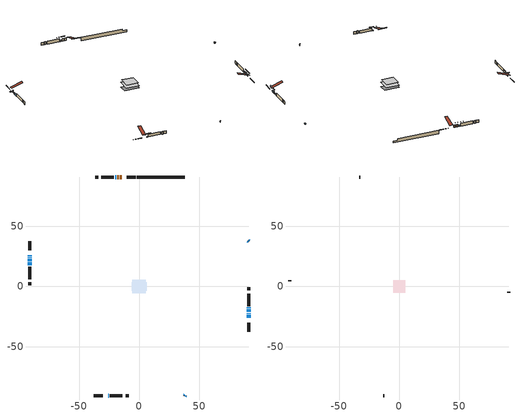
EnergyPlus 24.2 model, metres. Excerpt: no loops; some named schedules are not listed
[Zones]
conditioned space
 floor outside (Floor1 construction): -0.73,-0.73 -0.73,0.73 0.73,0.73 0.73,-0.73 z0.99
 floor adiabatic (AdiabaticFloorConstruction): -5.61,-5.61 -5.61,5.61 5.61,5.61 5.61,-5.61 z0.99
 floor foundation (Slab1 construction): -6.32,-3.58 -6.32,3.58 6.32,3.58 6.32,-3.58 z-2.01
 wall outside (RimJoist1 construction): -2.84,91.05 -10.27,91.05 / -37.72,-91.05 -30.29,-91.05 / -91.05,37.72 -91.05,30.29 / 91.05,-37.72 91.05,-30.29 z0.99:1.29
 wall outside (AdiabaticWallConstruction 1): -14.72,91.05 -16.2,91.05 / -17.13,91.05 -18.12,91.05 z0.99:3.02
 wall outside (AdiabaticWallConstruction): -91.05,25.84 -91.05,25.28 z0.99:1.17; -91.05,24.35 -91.05,23.94 z0.99:3.05; 91.05,37.71 90.52,38.25 / 37.71,-91.05 38.25,-90.52 / 91.05,-21.19 91.05,-18.93 z0.99:1.83; 91.05,-25.84 91.05,-23.6 / -19.05,91.05 -20.12,91.05 / -91.05,23.02 -91.05,21.17 z0.99:2.01; -25.84,-91.05 -25.53,-91.05 z0.99:1.33; 91.05,-22.67 91.05,-22.11 z0.99:2.62; 91.05,-18 91.05,-17.44 z0.99:1.75; -91.05,20.25 -91.05,17.5 z0.99:2.51
 wall outside (Wall1 construction): -21.05,91.05 -31.54,91.05 / -24.61,-91.05 -14.11,-91.05 / -91.05,16.57 -91.05,6.07 / 91.05,-16.51 91.05,-6.01 z0.99:3.43
 wall outside (Wall3 construction): -34.27,91.05 -36.79,91.05 / -11.39,-91.05 -8.87,-91.05 / -91.05,3.35 -91.05,0.83 / 91.05,-3.29 91.05,-0.77 z0.99:3.43
 wall foundation (FoundationWall1 construction): -1.91,91.05,-2.01 -1.91,91.05,0.99 33.75,91.05,0.99 33.75,91.05,-0.39 37.72,91.05,-0.39 37.72,91.05,-2.01
 window (WindowConstruction 7): -91.05,25.84 -91.05,25.28 z0.99:1.17
 window (WindowConstruction 4): -91.05,24.35 -91.05,23.94 z0.99:3.05
 window (WindowConstruction 5): 91.05,37.72 90.52,38.25 z0.99:1.83
 window (WindowConstruction 6): 37.72,-91.05 38.25,-90.52 z0.99:1.83
 window (WindowConstruction 9): 91.05,-25.84 91.05,-23.6 z0.99:2
 window (WindowConstruction 10): -19.05,91.05 -20.12,91.05 z0.99:2
 window (WindowConstruction 11): -25.84,-91.05 -25.54,-91.05 z0.99:1.32
 window (WindowConstruction 8): 91.05,-22.67 91.05,-22.12 z0.99:2.61
 window (WindowConstruction): 91.05,-21.19 91.05,-18.93 z0.99:1.83
 window (WindowConstruction 1): 91.05,-18 91.05,-17.44 z0.99:1.75
 window (WindowConstruction 2): -91.05,23.02 -91.05,21.17 z0.99:2.01
 window (WindowConstruction 3): -91.05,20.24 -91.05,17.5 z0.99:2.51
 door (Door): -14.72,91.05 -16.2,91.05 z0.99:3.02
 door (Door 1): -17.13,91.05 -18.12,91.05 z0.99:3.02
 ceiling adiabatic (AdiabaticFloorConstruction): 5.61,-5.61 5.61,5.61 -5.61,5.61 -5.61,-5.61 z0.99
attic - vented
 floor to conditioned space (Floor2 construction Reversed): -5.05,-5.05 -5.05,5.05 5.05,5.05 5.05,-5.05 z3.43
 wall outside (Wall2 construction): -32.47,91.05 -33.34,91.05 / -13.18,-91.05 -12.31,-91.05 / -91.05,5.15 -91.05,4.28 / 91.05,-5.08 91.05,-4.22 z0.99:3.43
 roof outside (Roof1 construction): -13.79,91.05,3.43 -13.79,81.21,6.71 -11.2,81.21,6.71 -11.2,91.05,3.43; -26.76,-91.05,3.43 -26.76,-81.21,6.71 -29.36,-81.21,6.71 -29.36,-91.05,3.43; -91.05,26.76,3.43 -81.21,26.76,6.71 -81.21,29.36,6.71 -91.05,29.36,3.43; 91.05,-26.76,3.43 81.21,-26.76,6.71 81.21,-29.36,6.71 91.05,-29.36,3.43
shading: -91.05,25.25 -91.05,25.87 -92.88,25.87 -92.88,25.25 z1.2; -91.05,23.91 -91.05,24.38 -92.88,24.38 -92.88,23.91 z3.08; 90.38,38.39 91.19,37.57 91.49,37.86 90.67,38.68 z2.03; 38.39,-90.38 37.57,-91.19 37.86,-91.49 38.68,-90.67 z2.03; 91.05,-20.7 91.05,-28.73 91.46,-28.73 91.46,-20.7 z4.9; -23.01,91.05 -16.15,91.05 -16.15,91.46 -23.01,91.46 z4.9; -22.64,-91.05 -28.73,-91.05 -28.73,-91.46 -22.64,-91.46 z4.22; 91.05,-21.91 91.05,-22.87 91.46,-22.87 91.46,-21.91 z2.82; 91.05,-18.73 91.05,-21.39 91.46,-21.39 91.46,-18.73 z2.03; 91.05,-17.24 91.05,-18.2 91.46,-18.2 91.46,-17.24 z1.95; -91.05,20.97 -91.05,23.22 -91.46,23.22 -91.46,20.97 z2.21; -91.05,17.3 -91.05,20.45 -91.46,20.45 -91.46,17.3 z2.72
[Building]
Building 1: Terrain=Suburbs
[Site:Location]
Saskatoon Intl AP_SK: Latitude {deg}=52.17; Longitude {deg}=-106.7; Time Zone {hr}=-6; Elevation {m}=504; Keep Site Location Information=Yes
[Site:GroundTemperature:Shallow]
-3.29371, -5.9198, -6.13011, -4.88389, 0.118965, 5.09852, 9.41553, 12.1502, 12.3826, 10.1583, 5.95142, 1.12462
[Site:WaterMainsTemperature]
Calculation Method=Schedule; Temperature Schedule=mains temperature schedule
[Material] Roughness=Rough; Thermal Absorptance=0.9
Name | Thickness {m} | Conductivity {W/m-K} | Density {kg/m3} | Specific Heat {J/kg-K} | Solar Absorptance | Visible Absorptance
asphalt or fiberglass shingles | 0.00635 | 0.162714 | 1121.4 | 1465.45 | 0.84 | 0.84
ceiling loosefill ins | 0.169333 | 0.0480833 | 16.02 | 1046.75 | 0.7 | 0.7
ceiling stud and cavity | 0.1397 | 0.329196 | 65.682 | 1177.47 | 0.7 | 0.7
concrete 4.0 in. | 0.1016 | 1.803125 | 2242.8 | 837.4 | 0.7 | 0.7
concrete 8.0 in. | 0.2032 | 1.803125 | 2242.8 | 837.4 | 0.7 | 0.7
door material | 0.04445 | 0.0451087 | 512.64 | 1214.23 | 0.7 | 0.7
exterior vertical ins | 0.0070899 | 0.029427 | 32.04 | 1214.23 | 0.7 | 0.7
floor covering | 0.0127 | 0.0433444 | 54.468 | 1339.84 | 0.6 | 0.6
floor rigid ins; rim joist rigid ins; wall rigid ins | 0.051816 | 0.029427 | 32.04 | 1214.23 | 0.7 | 0.7
floor rigid ins 1; wall rigid ins 1 | 0.512978 | 0.029427 | 32.04 | 1214.23 | 0.7 | 0.7
floor stud and cavity | 0.1397 | 0.086689 | 92.3553 | 1139.71 | 0.7 | 0.7
floor stud and cavity 1 | 0.1397 | 1.75129 | 37.0049 | 1207.88 | 0.7 | 0.7
furniture material conditioned space 1 | 0.1524 | 0.115458 | 640.8 | 1214.23 | 0.6 | 0.6
gypsum board | 0.0127 | 0.160291 | 801 | 837.4 | 0.6 | 0.6
gypsum board 1 | 0.0127 | 0.160291 | 801 | 837.4 | 0.7 | 0.7
osb sheathing 0.5 in. | 0.0127 | 0.115458 | 512.64 | 1214.23 | 0.7 | 0.7
osb sheathing 0.75 in. | 0.01905 | 0.115458 | 512.64 | 1214.23 | 0.7 | 0.7
osb sheathing 2.0 in. | 0.0508 | 0.115458 | 512.64 | 1214.23 | 0.7 | 0.7
rim joist stud and cavity | 0.0508 | 0.0407728 | 125.044 | 1163.47 | 0.6 | 0.6
wall stud and cavity | 0.1397 | 0.212707 | 139.0536 | 1170.24 | 0.7 | 0.7
wall stud and cavity 1 | 0.0889 | 6.1454 | 50.32683 | 1063.81 | 0.6 | 0.6
wall stud and cavity 2 | 0.1397 | 0.455074 | 139.0536 | 1170.24 | 0.7 | 0.7
wall stud and cavity 3 | 0.0889 | 0.380278 | 52.3479 | 1209.89 | 0.7 | 0.7
wall stud and cavity 4 | 0.0889 | 0.391764 | 83.0341 | 1211.67 | 0.7 | 0.7
wood siding | 0.0254 | 0.102417 | 544.68 | 1172.36 | 0.4 | 0.4
wood siding 1 | 0.00254 | 0.102417 | 544.68 | 1172.36 | 0.4 | 0.4
wood siding 2; wood siding 3; wood siding 4 | 0.0254 | 0.102417 | 544.68 | 1172.36 | 0.7 | 0.7
[WindowMaterial:SimpleGlazingSystem]
Name | U-Factor {W/m2-K} | Solar Heat Gain Coefficient
WindowMaterial | 2.96732 | 0.62
WindowMaterial 1 | 2.99458 | 0.59
WindowMaterial 2 | 2.94461 | 0.64
WindowMaterial 3 | 2.88272 | 0.7
WindowMaterial 4 | 3.0082 | 0.59
WindowMaterial 5 | 6.31337 | 0.49
WindowMaterial 6 | 4.06318 | 0.67
WindowMaterial 7 | 2.90941 | 0.68
WindowMaterial 8 | 2.93609 | 0.65
WindowMaterial 9 | 3.26144 | 0.43
[Construction]
AdiabaticFloorConstruction: floor stud and cavity 1, floor rigid ins 1, osb sheathing 0.75 in., floor covering
AdiabaticWallConstruction: wood siding 3, wall rigid ins 1, wall stud and cavity 3, gypsum board
AdiabaticWallConstruction 1: wood siding 4, wall rigid ins 1, wall stud and cavity 3, gypsum board
Door; Door 1: door material
Floor1 construction: floor stud and cavity, floor rigid ins, osb sheathing 0.75 in., floor covering
Floor2 construction Reversed: gypsum board, ceiling stud and cavity, ceiling loosefill ins
FoundationWall1 construction: concrete 8.0 in., gypsum board 1
furniture construction conditioned space 1: furniture material conditioned space 1
PartitionWallConstruction: gypsum board, wall stud and cavity 4, gypsum board
RimJoist1 construction: wood siding 2, rim joist rigid ins, osb sheathing 2.0 in., rim joist stud and cavity
Roof1 construction: asphalt or fiberglass shingles
Slab1 construction: concrete 4.0 in.
Wall1 construction: wood siding, wall rigid ins, osb sheathing 0.5 in., wall stud and cavity, gypsum board
Wall2 construction: wood siding 1, wall stud and cavity 1
Wall3 construction: wood siding, wall rigid ins, osb sheathing 0.5 in., wall stud and cavity 2, gypsum board
WindowConstruction; WindowConstruction 5; WindowConstruction 6: WindowMaterial
WindowConstruction 1: WindowMaterial 1
WindowConstruction 10: WindowMaterial 8
WindowConstruction 11: WindowMaterial 9
WindowConstruction 2: WindowMaterial 2
WindowConstruction 3: WindowMaterial 3
WindowConstruction 4: WindowMaterial 4
WindowConstruction 7: WindowMaterial 5
WindowConstruction 8: WindowMaterial 6
WindowConstruction 9: WindowMaterial 7
[Zone] Multiplier=1; Part of Total Floor Area=Yes
Name | Volume {m3}
attic - vented | 54.3016
conditioned space | 541.4
[Space]
Name | Zone | Volume {m3}
attic - vented 1 | attic - vented | 54.3016
conditioned space 1 | conditioned space | 541.4
[ZoneInfiltration:EffectiveLeakageArea]
infil attic - vented 1: Zone or Space=attic - vented 1; Schedule=Always On Discrete; Effective Air Leakage Area {cm2}=3497.49; Stack Coefficient=0.000397588; Wind Coefficient=1.34721e-05
[ZoneMixing]
whole house fan mix: Zone or Space=attic - vented; Schedule=Always On Continuous; Design Flow Rate Calculation Method=Flow/Zone; Design Flow Rate {m3/s}=0; Source Zone or Space=conditioned space
[SurfaceProperty:ExposedFoundationPerimeter]
Slab1: Exposed Perimeter Calculation Method=TotalExposedPerimeter; Total Exposed Perimeter {m}=39.625
[InternalMass] Zone or ZoneList=conditioned space; Space or SpaceList=conditioned space 1
Name | Construction | Surface Area {m2}
furniture mass conditioned space 1 | furniture construction conditioned space 1 | 87.4997
partition wall mass | PartitionWallConstruction | 218.749
[Lights]
interior lighting: Zone or ZoneList or Space or SpaceList=conditioned space 1; Schedule=interior lighting schedule; Design Level Calculation Method=LightingLevel; Lighting Level {W}=343.2; Return Air Fraction=0; Fraction Radiant=0.6; Fraction Visible=0.2; Fraction Replaceable=1
[People]
occupants: Zone or ZoneList or Space or SpaceList=conditioned space 1; Number of People Schedule=occupants schedule; Number of People Calculation Method=People; Number of People=3; Fraction Radiant=0.314171; Sensible Heat Fraction=0.56303; Activity Level Schedule=occupants activity schedule; Carbon Dioxide Generation Rate {m3/s-W}=0; Enable ASHRAE 55 Comfort Warnings=No; Mean Radiant Temperature Calculation Type=EnclosureAveraged
[ElectricEquipment] Zone or ZoneList or Space or SpaceList=conditioned space 1; Design Level Calculation Method=EquipmentLevel
Name | Schedule | Design Level {W} | Fraction Latent | Fraction Radiant | Fraction Lost
clothes dryer | clothes dryer schedule | 140.772 | 0.015 | 0.081 | 0.85
clothes washer | clothes washer schedule | 32.1985 | 0.03 | 0.162 | 0.7
cooking range | cooking range schedule | 215.147 | 0.08 | 0.432 | 0.2
dishwasher | dishwasher schedule | 66.8632 | 0.3 | 0.18 | 0.4
fridge | fridge schedule | 72.9452 | 0 | 0.6 | 0
mech vent house fan | mech vent house fan schedule | 15.3 | 0 | 0 | 1
mech vent house fan cfis | mech vent house fan cfis schedule | 0 | 0 | 0 | 0
misc plug loads | misc plug loads schedule | 494.7 | 0.045 | 0.513 | 0.1
whole house fan | Always On Discrete | 0 | 0 | 0 | 1
[OtherEquipment] Zone or ZoneList or Space or SpaceList=conditioned space 1; Design Level Calculation Method=EquipmentLevel
Name | Fuel Type | Schedule | Design Level {W} | Fraction Latent | Fraction Radiant | Fraction Lost
clothes dryer 1 | Electricity | clothes dryer schedule | 0 | 0.015 | 0.081 | 0.85
cooking range 1 | Electricity | cooking range schedule | 0 | 0.08 | 0.432 | 0.2
general water use latent | None | general water use schedule | 62.594 | 1 | 0 | 0
general water use sensible | None | general water use schedule | -61.6891 | 0 | 0.6 | 0
mech vent house fan latent load | None | Always On Discrete | 0 | 1 | 0 | 0
mech vent house fan sensible load | None | Always On Discrete | 0 | 0 | 0 | 0
water heater energy adjustment1 | NaturalGas | Always On Discrete | 0.01 | 0 | 0 | 1
[ZoneInfiltration:DesignFlowRate] Zone or ZoneList or Space or SpaceList=conditioned space 1; Schedule=Always On Discrete; Design Flow Rate Calculation Method=Flow/Zone; Design Flow Rate {m3/s}=0
infil flow; natural vent flow; whole house fan flow
[AvailabilityManager:Scheduled]
central ac and furnace airloop Availability Manager: Schedule=Always On Discrete
[Foundation:Kiva]
Foundation Kiva 1: Initial Indoor Air Temperature {C}=21; Wall Height Above Grade {m}=0.98999; Wall Depth Below Slab {m}=0.2032; Custom Block Material Name 1=exterior vertical ins; Custom Block Depth 1 {m}=2.999994; Custom Block X Position 1 {m}=0.2159; Custom Block Z Position 1 {m}=0
[Foundation:Kiva:Settings]
Soil Conductivity {W/m-K}=0.849921; Soil Density {kg/m3}=1842.3; Soil Specific Heat {J/kg-K}=418.7; Ground Solar Absorptivity=0.9; Ground Thermal Absorptivity=0.9; Ground Surface Roughness {m}=0.03; Far-Field Width {m}=40; Deep-Ground Boundary Condition=ZeroFlux; Deep-Ground Depth {m}=40; Minimum Cell Dimension {m}=0.2; Maximum Cell Growth Coefficient=3; Simulation Timestep=Timestep
[Exterior:Lights]
exterior lighting: Schedule=exterior lighting schedule; Design Level {W}=75.6
[EnergyManagementSystem:GlobalVariable]
central_ac_and_furnace_airloop_Fan_RTF
infil_program_Qfan
infil_program_Qinf
natural_vent_program_Qnv
natural_vent_program_Qwhf
[EnergyManagementSystem:Sensor]
Name | Output:Variable or Output:Meter Index Key | Output:Variable or Output:Meter
airflow_gain | infil flow | Infiltration Sensible Heat Gain Energy
airflow_gain_1 | natural vent flow | Infiltration Sensible Heat Gain Energy
airflow_gain_2 | whole house fan flow | Infiltration Sensible Heat Gain Energy
airflow_loss | infil flow | Infiltration Sensible Heat Loss Energy
airflow_loss_1 | natural vent flow | Infiltration Sensible Heat Loss Energy
airflow_loss_2 | whole house fan flow | Infiltration Sensible Heat Loss Energy
clg_load_cond |  | Cooling:EnergyTransfer:Zone:CONDITIONED SPACE
clg_sp_s; clg_sp_s_1 | cooling setpoint | Schedule Value
clothes_dryer_exhaust_0_sch_s | clothes dryer exhaust 0 schedule | Schedule Value
cool_season | cooling season schedule | Schedule Value
htg_load_cond |  | Heating:EnergyTransfer:Zone:CONDITIONED SPACE
htg_sp_s; htg_sp_s_1 | heating setpoint | Schedule Value
ig_ee_conv | clothes dryer | Electric Equipment Convective Heating Energy
ig_ee_conv_2 | cooking range | Electric Equipment Convective Heating Energy
ig_ee_conv_4 | fridge | Electric Equipment Convective Heating Energy
ig_ee_conv_5 | misc plug loads | Electric Equipment Convective Heating Energy
ig_ee_conv_6 | whole house fan | Electric Equipment Convective Heating Energy
ig_ee_rad | clothes dryer | Electric Equipment Radiant Heating Energy
ig_ee_rad_2 | cooking range | Electric Equipment Radiant Heating Energy
ig_ee_rad_4 | fridge | Electric Equipment Radiant Heating Energy
ig_ee_rad_5 | misc plug loads | Electric Equipment Radiant Heating Energy
ig_ee_rad_6 | whole house fan | Electric Equipment Radiant Heating Energy
ig_lgt_conv | interior lighting | Lights Convective Heating Energy
ig_lgt_rad | interior lighting | Lights Radiant Heating Energy
ig_lgt_vis | interior lighting | Lights Visible Radiation Heating Energy
ig_oe_conv | clothes dryer 1 | Other Equipment Convective Heating Energy
ig_oe_conv_1 | cooking range 1 | Other Equipment Convective Heating Energy
ig_oe_conv_2 | general water use latent | Other Equipment Convective Heating Energy
ig_oe_conv_3 | general water use sensible | Other Equipment Convective Heating Energy
ig_oe_conv_4 | water heater energy adjustment1 | Other Equipment Convective Heating Energy
ig_oe_rad | clothes dryer 1 | Other Equipment Radiant Heating Energy
ig_oe_rad_1 | cooking range 1 | Other Equipment Radiant Heating Energy
ig_oe_rad_2 | general water use latent | Other Equipment Radiant Heating Energy
ig_oe_rad_3 | general water use sensible | Other Equipment Radiant Heating Energy
ig_oe_rad_4 | water heater energy adjustment1 | Other Equipment Radiant Heating Energy
ig_ppl_conv | occupants | People Convective Heating Energy
ig_ppl_rad | occupants | People Radiant Heating Energy
im_conv | furniture mass conditioned space 1 | Surface Inside Face Convection Heat Gain Energy
im_conv_1 | partition wall mass | Surface Inside Face Convection Heat Gain Energy
im_ig | furniture mass conditioned space 1 | Surface Inside Face Internal Gains Radiation Heat Gain Energy
im_ig_1 | partition wall mass | Surface Inside Face Internal Gains Radiation Heat Gain Energy
im_lgt | furniture mass conditioned space 1 | Surface Inside Face Lights Radiation Heat Gain Energy
im_lgt_1 | partition wall mass | Surface Inside Face Lights Radiation Heat Gain Energy
im_sol | furniture mass conditioned space 1 | Surface Inside Face Solar Radiation Heat Gain Energy
im_sol_1 | partition wall mass | Surface Inside Face Solar Radiation Heat Gain Energy
im_surf | furniture mass conditioned space 1 | Surface Inside Face Net Surface Thermal Radiation Heat Gain Energy
im_surf_1 | partition wall mass | Surface Inside Face Net Surface Thermal Radiation Heat Gain Energy
mv_conv | mech vent house fan | Electric Equipment Convective Heating Energy
mv_conv_1 | mech vent house fan cfis | Electric Equipment Convective Heating Energy
mv_conv_2 | mech vent house fan latent load | Other Equipment Convective Heating Energy
mv_conv_3 | mech vent house fan sensible load | Other Equipment Convective Heating Energy
mv_rad | mech vent house fan | Electric Equipment Radiant Heating Energy
mv_rad_1 | mech vent house fan cfis | Electric Equipment Radiant Heating Energy
mv_rad_2 | mech vent house fan latent load | Other Equipment Radiant Heating Energy
mv_rad_3 | mech vent house fan sensible load | Other Equipment Radiant Heating Energy
natural_vent_s | natural vent schedule | Schedule Value
out_pb_s |  | Site Outdoor Air Barometric Pressure
out_wt_s |  | Site Outdoor Air Humidity Ratio
site_vw_s |  | Site Wind Speed
ss_back_out | Window1 | Surface Window Shortwave from Zone Back Out Window Heat Transfer Rate
ss_back_out_1 | Window10 | Surface Window Shortwave from Zone Back Out Window Heat Transfer Rate
ss_back_out_10 | Window7 | Surface Window Shortwave from Zone Back Out Window Heat Transfer Rate
ss_back_out_11 | Window9 | Surface Window Shortwave from Zone Back Out Window Heat Transfer Rate
ss_back_out_2 | Window11 | Surface Window Shortwave from Zone Back Out Window Heat Transfer Rate
ss_back_out_3 | Window12 | Surface Window Shortwave from Zone Back Out Window Heat Transfer Rate
ss_back_out_4 | Window13 | Surface Window Shortwave from Zone Back Out Window Heat Transfer Rate
ss_back_out_5 | Window14 | Surface Window Shortwave from Zone Back Out Window Heat Transfer Rate
ss_back_out_6 | Window15 | Surface Window Shortwave from Zone Back Out Window Heat Transfer Rate
ss_back_out_7 | Window2 | Surface Window Shortwave from Zone Back Out Window Heat Transfer Rate
ss_back_out_8 | Window3 | Surface Window Shortwave from Zone Back Out Window Heat Transfer Rate
ss_back_out_9 | Window6 | Surface Window Shortwave from Zone Back Out Window Heat Transfer Rate
ss_conv | Door1 | Surface Inside Face Convection Heat Gain Energy
ss_conv_1 | Door3 | Surface Inside Face Convection Heat Gain Energy
ss_conv_10 | Window3 | Surface Inside Face Convection Heat Gain Energy
ss_conv_11 | Window6 | Surface Inside Face Convection Heat Gain Energy
ss_conv_12 | Window7 | Surface Inside Face Convection Heat Gain Energy
ss_conv_13 | Window9 | Surface Inside Face Convection Heat Gain Energy
ss_conv_2 | Window1 | Surface Inside Face Convection Heat Gain Energy
ss_conv_3 | Window10 | Surface Inside Face Convection Heat Gain Energy
ss_conv_4 | Window11 | Surface Inside Face Convection Heat Gain Energy
ss_conv_5 | Window12 | Surface Inside Face Convection Heat Gain Energy
ss_conv_6 | Window13 | Surface Inside Face Convection Heat Gain Energy
ss_conv_7 | Window14 | Surface Inside Face Convection Heat Gain Energy
ss_conv_8 | Window15 | Surface Inside Face Convection Heat Gain Energy
ss_conv_9 | Window2 | Surface Inside Face Convection Heat Gain Energy
ss_ig | Door1 | Surface Inside Face Internal Gains Radiation Heat Gain Energy
ss_ig_1 | Door3 | Surface Inside Face Internal Gains Radiation Heat Gain Energy
ss_ig_10 | Window3 | Surface Inside Face Internal Gains Radiation Heat Gain Energy
ss_ig_11 | Window6 | Surface Inside Face Internal Gains Radiation Heat Gain Energy
ss_ig_12 | Window7 | Surface Inside Face Internal Gains Radiation Heat Gain Energy
ss_ig_13 | Window9 | Surface Inside Face Internal Gains Radiation Heat Gain Energy
ss_ig_2 | Window1 | Surface Inside Face Internal Gains Radiation Heat Gain Energy
ss_ig_3 | Window10 | Surface Inside Face Internal Gains Radiation Heat Gain Energy
ss_ig_4 | Window11 | Surface Inside Face Internal Gains Radiation Heat Gain Energy
ss_ig_5 | Window12 | Surface Inside Face Internal Gains Radiation Heat Gain Energy
ss_ig_6 | Window13 | Surface Inside Face Internal Gains Radiation Heat Gain Energy
ss_ig_7 | Window14 | Surface Inside Face Internal Gains Radiation Heat Gain Energy
ss_ig_8 | Window15 | Surface Inside Face Internal Gains Radiation Heat Gain Energy
ss_ig_9 | Window2 | Surface Inside Face Internal Gains Radiation Heat Gain Energy
ss_lgt | Door1 | Surface Inside Face Lights Radiation Heat Gain Energy
ss_lgt_1 | Door3 | Surface Inside Face Lights Radiation Heat Gain Energy
ss_sol | Door1 | Surface Inside Face Solar Radiation Heat Gain Energy
ss_sol_1 | Door3 | Surface Inside Face Solar Radiation Heat Gain Energy
ss_surf | Door1 | Surface Inside Face Net Surface Thermal Radiation Heat Gain Energy
ss_surf_1 | Door3 | Surface Inside Face Net Surface Thermal Radiation Heat Gain Energy
ss_surf_10 | Window3 | Surface Inside Face Net Surface Thermal Radiation Heat Gain Energy
ss_surf_11 | Window6 | Surface Inside Face Net Surface Thermal Radiation Heat Gain Energy
ss_surf_12 | Window7 | Surface Inside Face Net Surface Thermal Radiation Heat Gain Energy
ss_surf_13 | Window9 | Surface Inside Face Net Surface Thermal Radiation Heat Gain Energy
ss_surf_2 | Window1 | Surface Inside Face Net Surface Thermal Radiation Heat Gain Energy
ss_surf_3 | Window10 | Surface Inside Face Net Surface Thermal Radiation Heat Gain Energy
ss_surf_4 | Window11 | Surface Inside Face Net Surface Thermal Radiation Heat Gain Energy
ss_surf_5 | Window12 | Surface Inside Face Net Surface Thermal Radiation Heat Gain Energy
ss_surf_6 | Window13 | Surface Inside Face Net Surface Thermal Radiation Heat Gain Energy
ss_surf_7 | Window14 | Surface Inside Face Net Surface Thermal Radiation Heat Gain Energy
ss_surf_8 | Window15 | Surface Inside Face Net Surface Thermal Radiation Heat Gain Energy
ss_surf_9 | Window2 | Surface Inside Face Net Surface Thermal Radiation Heat Gain Energy
ss_trans_in | Window1 | Surface Window Transmitted Solar Radiation Rate
ss_trans_in_1 | Window10 | Surface Window Transmitted Solar Radiation Rate
ss_trans_in_10 | Window7 | Surface Window Transmitted Solar Radiation Rate
ss_trans_in_11 | Window9 | Surface Window Transmitted Solar Radiation Rate
ss_trans_in_2 | Window11 | Surface Window Transmitted Solar Radiation Rate
ss_trans_in_3 | Window12 | Surface Window Transmitted Solar Radiation Rate
ss_trans_in_4 | Window13 | Surface Window Transmitted Solar Radiation Rate
ss_trans_in_5 | Window14 | Surface Window Transmitted Solar Radiation Rate
ss_trans_in_6 | Window15 | Surface Window Transmitted Solar Radiation Rate
ss_trans_in_7 | Window2 | Surface Window Transmitted Solar Radiation Rate
ss_trans_in_8 | Window3 | Surface Window Transmitted Solar Radiation Rate
ss_trans_in_9 | Window6 | Surface Window Transmitted Solar Radiation Rate
ss_trans_out | Window1 | Surface Inside Face Initial Transmitted Diffuse Transmitted Out Window Solar Radiation Rate
ss_trans_out_1 | Window10 | Surface Inside Face Initial Transmitted Diffuse Transmitted Out Window Solar Radiation Rate
ss_trans_out_10 | Window7 | Surface Inside Face Initial Transmitted Diffuse Transmitted Out Window Solar Radiation Rate
ss_trans_out_11 | Window9 | Surface Inside Face Initial Transmitted Diffuse Transmitted Out Window Solar Radiation Rate
ss_trans_out_2 | Window11 | Surface Inside Face Initial Transmitted Diffuse Transmitted Out Window Solar Radiation Rate
ss_trans_out_3 | Window12 | Surface Inside Face Initial Transmitted Diffuse Transmitted Out Window Solar Radiation Rate
ss_trans_out_4 | Window13 | Surface Inside Face Initial Transmitted Diffuse Transmitted Out Window Solar Radiation Rate
ss_trans_out_5 | Window14 | Surface Inside Face Initial Transmitted Diffuse Transmitted Out Window Solar Radiation Rate
ss_trans_out_6 | Window15 | Surface Inside Face Initial Transmitted Diffuse Transmitted Out Window Solar Radiation Rate
ss_trans_out_7 | Window2 | Surface Inside Face Initial Transmitted Diffuse Transmitted Out Window Solar Radiation Rate
ss_trans_out_8 | Window3 | Surface Inside Face Initial Transmitted Diffuse Transmitted Out Window Solar Radiation Rate
ss_trans_out_9 | Window6 | Surface Inside Face Initial Transmitted Diffuse Transmitted Out Window Solar Radiation Rate
s_conv | Floor1 | Surface Inside Face Convection Heat Gain Energy
s_conv_1 | Floor2 | Surface Inside Face Convection Heat Gain Energy
s_conv_10 | Wall1:0 | Surface Inside Face Convection Heat Gain Energy
s_conv_11 | Wall1:180 | Surface Inside Face Convection Heat Gain Energy
s_conv_12 | Wall1:270 | Surface Inside Face Convection Heat Gain Energy
s_conv_13 | Wall1:90 | Surface Inside Face Convection Heat Gain Energy
s_conv_14 | Wall3:0 | Surface Inside Face Convection Heat Gain Energy
s_conv_15 | Wall3:180 | Surface Inside Face Convection Heat Gain Energy
s_conv_16 | Wall3:270 | Surface Inside Face Convection Heat Gain Energy
s_conv_17 | Wall3:90 | Surface Inside Face Convection Heat Gain Energy
s_conv_2 | FoundationWall1 | Surface Inside Face Convection Heat Gain Energy
s_conv_3 | inferred conditioned ceiling | Surface Inside Face Convection Heat Gain Energy
